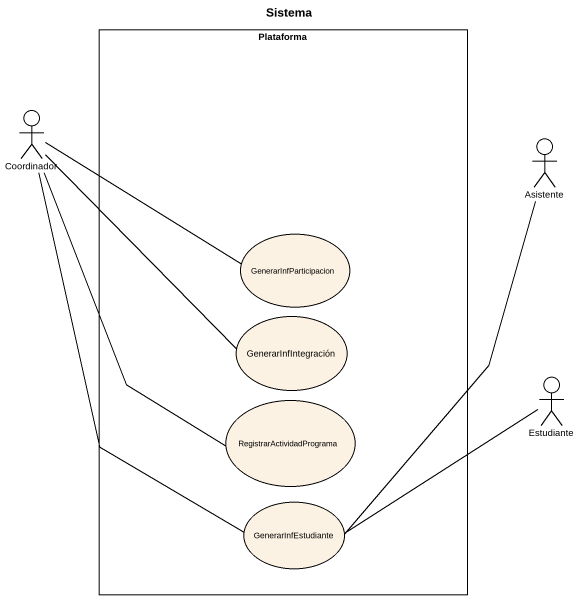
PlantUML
@startuml
title Sistema
rectangle Plataforma {
  usecase GenerarInfParticipacion
  usecase GenerarInfIntegración
  usecase RegistrarActividadPrograma
  usecase GenerarInfEstudiante
}
actor Coordinador
actor Asistente
actor Estudiante
Coordinador -right- GenerarInfParticipacion
Coordinador -- GenerarInfIntegración
Coordinador -- RegistrarActividadPrograma
Coordinador -- GenerarInfEstudiante
Asistente -- GenerarInfEstudiante
Estudiante -left- GenerarInfEstudiante
@enduml
